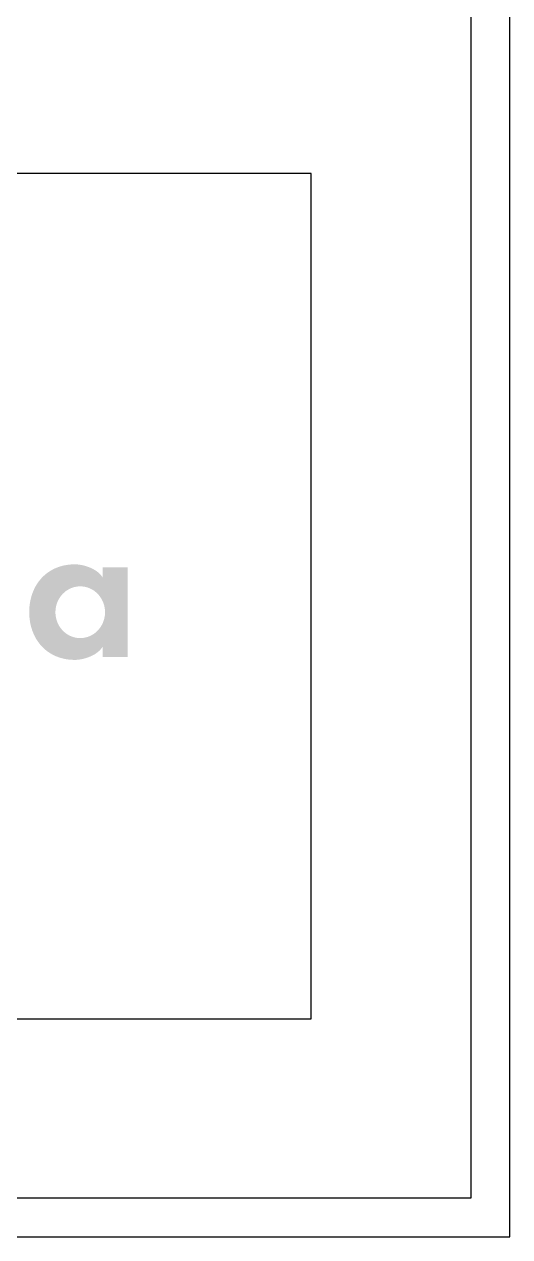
# Model space of a CAD drawing. Header units: millimetres. Extents: x 0 to 2575, y 0 to 3642.
# Drawn here: x 2414.4 to 2575.1, y 0 to 400.8 of the extents above; entities that cross this region are included whole.
import ezdxf

# ---------------------------------------------------------------- set-up
doc = ezdxf.new("R2010")
doc.units = ezdxf.units.MM
doc.layers.add('4501 Delphi Corner module 120 x 85 cm - L', color=7, linetype='Continuous', true_color=0x000000)

msp = doc.modelspace()

# ---------------------------------------------------------------- hatches: boundary and pattern name
at = {"layer": '4501 Delphi Corner module 120 x 85 cm - L', "true_color": 0x1d1d1b, "extrusion": (0, 0, -1)}
h = msp.add_hatch(color=179, dxfattribs=at)
h.paths.add_polyline_path([(-2440.35, 191.65), (-2440.35, 194.98), (-2440.25, 194.83), (-2440.14, 194.68), (-2440.03, 194.54), (-2439.92, 194.4), (-2439.8, 194.26), (-2439.68, 194.12), (-2439.56, 193.99), (-2439.44, 193.87), (-2439.31, 193.74), (-2439.18, 193.62), (-2439.04, 193.5), (-2438.91, 193.38), (-2438.77, 193.27), (-2438.63, 193.16), (-2438.49, 193.05), (-2438.34, 192.95), (-2438.19, 192.84), (-2438.05, 192.74), (-2437.9, 192.65), (-2437.74, 192.55), (-2437.44, 192.37), (-2437.12, 192.2), (-2436.81, 192.04), (-2436.49, 191.9), (-2436.16, 191.76), (-2435.84, 191.63), (-2435.52, 191.51), (-2435.19, 191.4), (-2434.87, 191.29), (-2434.55, 191.2), (-2434.23, 191.12), (-2433.92, 191.04), (-2433.62, 190.97), (-2433.31, 190.91), (-2433.02, 190.86), (-2432.74, 190.82), (-2432.46, 190.78), (-2432.19, 190.75), (-2431.93, 190.73), (-2431.69, 190.71), (-2431.46, 190.7), (-2431.24, 190.7), (-2430.8, 190.7), (-2430.36, 190.72), (-2429.93, 190.74), (-2429.51, 190.78), (-2429.09, 190.82), (-2428.68, 190.88), (-2428.28, 190.94), (-2427.88, 191.02), (-2427.48, 191.1), (-2427.09, 191.19), (-2426.71, 191.29), (-2426.33, 191.4), (-2425.96, 191.52), (-2425.6, 191.65), (-2425.24, 191.79), (-2424.89, 191.93), (-2424.54, 192.08), (-2424.2, 192.25), (-2423.87, 192.41), (-2423.54, 192.59), (-2423.22, 192.78), (-2422.91, 192.97), (-2422.6, 193.17), (-2422.3, 193.38), (-2422, 193.59), (-2421.71, 193.82), (-2421.43, 194.05), (-2421.16, 194.28), (-2420.89, 194.53), (-2420.63, 194.78), (-2420.37, 195.04), (-2420.13, 195.3), (-2419.89, 195.57), (-2419.65, 195.85), (-2419.43, 196.13), (-2419.21, 196.42), (-2418.99, 196.71), (-2418.79, 197.01), (-2418.59, 197.32), (-2418.4, 197.63), (-2418.21, 197.95), (-2418.04, 198.27), (-2417.87, 198.6), (-2417.71, 198.93), (-2417.55, 199.27), (-2417.41, 199.62), (-2417.27, 199.96), (-2417.14, 200.32), (-2417.01, 200.67), (-2416.9, 201.04), (-2416.79, 201.4), (-2416.69, 201.77), (-2416.59, 202.15), (-2416.51, 202.52), (-2416.43, 202.91), (-2416.36, 203.29), (-2416.3, 203.68), (-2416.25, 204.07), (-2416.2, 204.47), (-2416.16, 204.87), (-2416.14, 205.27), (-2416.12, 205.67), (-2416.1, 206.08), (-2416.1, 206.49), (-2416.1, 206.9), (-2416.12, 207.31), (-2416.14, 207.72), (-2416.16, 208.12), (-2416.2, 208.52), (-2416.25, 208.91), (-2416.3, 209.31), (-2416.36, 209.7), (-2416.43, 210.08), (-2416.51, 210.46), (-2416.59, 210.84), (-2416.69, 211.21), (-2416.79, 211.58), (-2416.9, 211.95), (-2417.01, 212.31), (-2417.14, 212.67), (-2417.27, 213.02), (-2417.41, 213.37), (-2417.55, 213.71), (-2417.71, 214.05), (-2417.87, 214.38), (-2418.04, 214.71), (-2418.21, 215.04), (-2418.4, 215.35), (-2418.59, 215.66), (-2418.79, 215.97), (-2418.99, 216.27), (-2419.21, 216.57), (-2419.43, 216.86), (-2419.65, 217.14), (-2419.89, 217.42), (-2420.13, 217.69), (-2420.37, 217.95), (-2420.63, 218.21), (-2420.89, 218.46), (-2421.16, 218.7), (-2421.43, 218.94), (-2421.71, 219.17), (-2422, 219.39), (-2422.3, 219.61), (-2422.6, 219.81), (-2422.91, 220.02), (-2423.22, 220.21), (-2423.54, 220.39), (-2423.87, 220.57), (-2424.2, 220.74), (-2424.54, 220.9), (-2424.89, 221.05), (-2425.24, 221.2), (-2425.6, 221.34), (-2425.96, 221.46), (-2426.33, 221.58), (-2426.71, 221.69), (-2427.09, 221.79), (-2427.48, 221.89), (-2427.88, 221.97), (-2428.28, 222.04), (-2428.68, 222.11), (-2429.09, 222.16), (-2429.51, 222.21), (-2429.93, 222.24), (-2430.36, 222.27), (-2430.8, 222.28), (-2431.24, 222.29), (-2431.46, 222.28), (-2431.69, 222.27), (-2431.93, 222.26), (-2432.19, 222.24), (-2432.46, 222.21), (-2432.74, 222.17), (-2433.02, 222.12), (-2433.31, 222.07), (-2433.62, 222.01), (-2433.92, 221.94), (-2434.23, 221.87), (-2434.55, 221.78), (-2434.87, 221.69), (-2435.19, 221.59), (-2435.52, 221.48), (-2435.84, 221.36), (-2436.16, 221.23), (-2436.49, 221.09), (-2436.81, 220.94), (-2437.12, 220.78), (-2437.44, 220.61), (-2437.74, 220.43), (-2437.9, 220.34), (-2438.05, 220.24), (-2438.19, 220.14), (-2438.34, 220.04), (-2438.49, 219.93), (-2438.63, 219.83), (-2438.77, 219.72), (-2438.91, 219.6), (-2439.04, 219.49), (-2439.18, 219.37), (-2439.31, 219.25), (-2439.44, 219.12), (-2439.56, 218.99), (-2439.68, 218.86), (-2439.8, 218.73), (-2439.92, 218.59), (-2440.03, 218.45), (-2440.14, 218.31), (-2440.25, 218.16), (-2440.35, 218.01), (-2440.35, 221.33), (-2448.71, 221.33), (-2448.71, 191.65)], flags=0)
h.paths.add_polyline_path([(-2432.97, 197.91), (-2433.18, 197.91), (-2433.39, 197.92), (-2433.6, 197.93), (-2433.81, 197.95), (-2434.01, 197.98), (-2434.22, 198), (-2434.42, 198.04), (-2434.62, 198.08), (-2434.82, 198.13), (-2435.02, 198.18), (-2435.22, 198.23), (-2435.41, 198.29), (-2435.6, 198.36), (-2435.79, 198.43), (-2435.98, 198.5), (-2436.16, 198.58), (-2436.35, 198.66), (-2436.53, 198.75), (-2436.7, 198.84), (-2436.88, 198.94), (-2437.05, 199.04), (-2437.22, 199.14), (-2437.39, 199.25), (-2437.56, 199.37), (-2437.72, 199.48), (-2437.88, 199.6), (-2438.03, 199.73), (-2438.19, 199.86), (-2438.34, 199.99), (-2438.48, 200.13), (-2438.63, 200.27), (-2438.77, 200.41), (-2438.91, 200.56), (-2439.04, 200.71), (-2439.17, 200.86), (-2439.3, 201.02), (-2439.42, 201.18), (-2439.54, 201.34), (-2439.66, 201.51), (-2439.77, 201.68), (-2439.88, 201.85), (-2439.98, 202.02), (-2440.08, 202.2), (-2440.18, 202.38), (-2440.27, 202.56), (-2440.36, 202.75), (-2440.45, 202.94), (-2440.53, 203.13), (-2440.6, 203.32), (-2440.67, 203.52), (-2440.74, 203.71), (-2440.8, 203.91), (-2440.86, 204.11), (-2440.91, 204.32), (-2440.96, 204.52), (-2441, 204.73), (-2441.04, 204.94), (-2441.08, 205.15), (-2441.11, 205.37), (-2441.13, 205.58), (-2441.15, 205.8), (-2441.16, 206.02), (-2441.17, 206.23), (-2441.17, 206.46), (-2441.17, 206.68), (-2441.16, 206.9), (-2441.15, 207.11), (-2441.13, 207.33), (-2441.11, 207.54), (-2441.08, 207.76), (-2441.04, 207.97), (-2441, 208.18), (-2440.96, 208.39), (-2440.91, 208.59), (-2440.86, 208.8), (-2440.8, 209), (-2440.74, 209.2), (-2440.67, 209.39), (-2440.6, 209.59), (-2440.53, 209.78), (-2440.45, 209.97), (-2440.36, 210.16), (-2440.27, 210.35), (-2440.18, 210.53), (-2440.08, 210.71), (-2439.98, 210.89), (-2439.88, 211.06), (-2439.77, 211.23), (-2439.66, 211.4), (-2439.54, 211.57), (-2439.42, 211.73), (-2439.3, 211.89), (-2439.17, 212.05), (-2439.04, 212.2), (-2438.91, 212.35), (-2438.77, 212.5), (-2438.63, 212.64), (-2438.48, 212.78), (-2438.34, 212.92), (-2438.19, 213.05), (-2438.03, 213.18), (-2437.88, 213.31), (-2437.72, 213.43), (-2437.56, 213.54), (-2437.39, 213.66), (-2437.22, 213.77), (-2437.05, 213.87), (-2436.88, 213.97), (-2436.7, 214.07), (-2436.53, 214.16), (-2436.35, 214.25), (-2436.16, 214.33), (-2435.98, 214.41), (-2435.79, 214.48), (-2435.6, 214.55), (-2435.41, 214.62), (-2435.22, 214.68), (-2435.02, 214.73), (-2434.82, 214.78), (-2434.62, 214.83), (-2434.42, 214.87), (-2434.22, 214.91), (-2434.01, 214.93), (-2433.81, 214.96), (-2433.6, 214.98), (-2433.39, 214.99), (-2433.18, 215), (-2432.97, 215), (-2432.76, 215), (-2432.55, 214.99), (-2432.34, 214.98), (-2432.13, 214.96), (-2431.93, 214.93), (-2431.72, 214.91), (-2431.52, 214.87), (-2431.32, 214.83), (-2431.12, 214.78), (-2430.92, 214.73), (-2430.73, 214.68), (-2430.53, 214.62), (-2430.34, 214.55), (-2430.15, 214.48), (-2429.96, 214.41), (-2429.78, 214.33), (-2429.6, 214.25), (-2429.41, 214.16), (-2429.24, 214.07), (-2429.06, 213.97), (-2428.89, 213.87), (-2428.72, 213.77), (-2428.55, 213.66), (-2428.39, 213.54), (-2428.22, 213.43), (-2428.06, 213.31), (-2427.91, 213.18), (-2427.75, 213.05), (-2427.6, 212.92), (-2427.46, 212.78), (-2427.31, 212.64), (-2427.17, 212.5), (-2427.03, 212.35), (-2426.9, 212.2), (-2426.77, 212.05), (-2426.64, 211.89), (-2426.52, 211.73), (-2426.4, 211.57), (-2426.28, 211.4), (-2426.17, 211.23), (-2426.06, 211.06), (-2425.96, 210.89), (-2425.86, 210.71), (-2425.76, 210.53), (-2425.67, 210.35), (-2425.58, 210.16), (-2425.49, 209.97), (-2425.41, 209.78), (-2425.34, 209.59), (-2425.27, 209.39), (-2425.2, 209.2), (-2425.14, 209), (-2425.08, 208.8), (-2425.03, 208.59), (-2424.98, 208.39), (-2424.94, 208.18), (-2424.9, 207.97), (-2424.86, 207.76), (-2424.84, 207.54), (-2424.81, 207.33), (-2424.79, 207.11), (-2424.78, 206.9), (-2424.77, 206.68), (-2424.77, 206.46), (-2424.77, 206.23), (-2424.78, 206.02), (-2424.79, 205.8), (-2424.81, 205.58), (-2424.84, 205.37), (-2424.86, 205.15), (-2424.9, 204.94), (-2424.94, 204.73), (-2424.98, 204.52), (-2425.03, 204.32), (-2425.08, 204.11), (-2425.14, 203.91), (-2425.2, 203.71), (-2425.27, 203.52), (-2425.34, 203.32), (-2425.41, 203.13), (-2425.49, 202.94), (-2425.58, 202.75), (-2425.67, 202.56), (-2425.76, 202.38), (-2425.86, 202.2), (-2425.96, 202.02), (-2426.06, 201.85), (-2426.17, 201.68), (-2426.28, 201.51), (-2426.4, 201.34), (-2426.52, 201.18), (-2426.64, 201.02), (-2426.77, 200.86), (-2426.9, 200.71), (-2427.03, 200.56), (-2427.17, 200.41), (-2427.31, 200.27), (-2427.46, 200.13), (-2427.6, 199.99), (-2427.75, 199.86), (-2427.91, 199.73), (-2428.06, 199.6), (-2428.22, 199.48), (-2428.39, 199.37), (-2428.55, 199.25), (-2428.72, 199.14), (-2428.89, 199.04), (-2429.06, 198.94), (-2429.24, 198.84), (-2429.41, 198.75), (-2429.6, 198.66), (-2429.78, 198.58), (-2429.96, 198.5), (-2430.15, 198.43), (-2430.34, 198.36), (-2430.53, 198.29), (-2430.73, 198.23), (-2430.92, 198.18), (-2431.12, 198.13), (-2431.32, 198.08), (-2431.52, 198.04), (-2431.72, 198), (-2431.93, 197.98), (-2432.13, 197.95), (-2432.34, 197.93), (-2432.55, 197.92), (-2432.76, 197.91)], flags=0)

# ---------------------------------------------------------------- linework, layer by layer
at = {"layer": '4501 Delphi Corner module 120 x 85 cm - L', "lineweight": 30}
for p, q in [((2509.39, 351.44), (2118.27, 351.44)), ((2509.39, 72.08), (2509.39, 351.44)), ((2118.27, 72.08), (2509.39, 72.08))]:
    msp.add_line(p, q, dxfattribs=at)
at = {"layer": '4501 Delphi Corner module 120 x 85 cm - L'}
for points in [[(0, 0), (2575.09, 0), (2575.09, 3641.92), (0, 3641.92)], [(12.82, 12.82), (2562.27, 12.82), (2562.27, 3629.1), (12.82, 3629.1)]]:
    msp.add_lwpolyline(points, close=True, dxfattribs=at)

doc.saveas('drawing.dxf')
